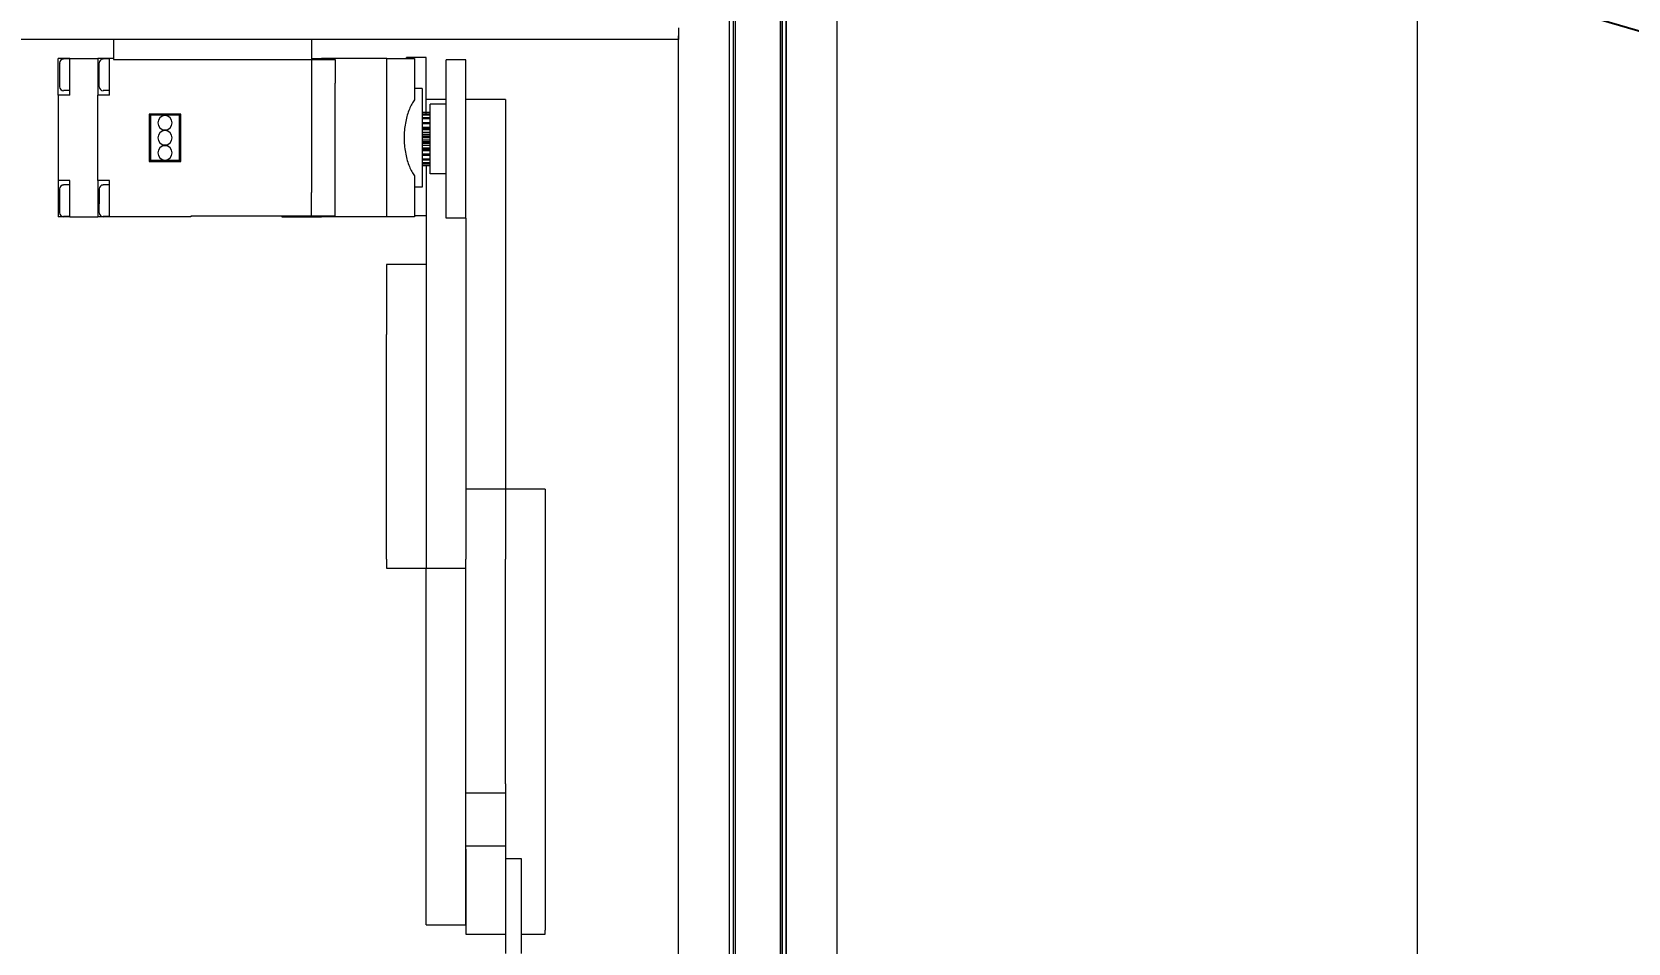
# Model space of a CAD drawing. Header units: millimetres. Extents: x 0 to 420, y 0 to 297.
# Drawn here: x 134.79 to 159.99, y 243.15 to 257.54 of the extents above; entities that cross this region are included whole.
import ezdxf

# ---------------------------------------------------------------- set-up
doc = ezdxf.new("R2010")
doc.units = ezdxf.units.MM
doc.layers.add('1', color=7, linetype='Continuous', true_color=0xffffff)
doc.layers.add('171', color=7, linetype='Continuous', true_color=0xffffff)
doc.styles.add('blockfont_v2', font='simplex.shx')
doc.dimstyles.get("Standard").update_dxf_attribs({"dimtxt": 0.18, "dimasz": 0.18, "dimexe": 0.18, "dimexo": 0.0625, "dimgap": 0.09, "dimtad": 0, "dimtih": 1, "dimtoh": 1, "dimdec": 4, "dimzin": 0, "dimdsep": 46, "dimtxsty": 'Standard', "dimcen": 0.09, "dimadec": 0, "dimazin": 0, "dimtfac": 1, "dimtdec": 4, "dimtofl": 0, "dimtmove": 0, "dimatfit": 3, "dimfxl": 1, "dimtolj": 1, "dimtzin": 0, "dimarcsym": 0})

# ---------------------------------------------------------------- blocks, each defined once
blk = doc.blocks.new('_U1')
at = {"layer": '171', "color": 124, "lineweight": 13, "transparency": 16777216}
for p, q in [((145.5, 275.578), (158.666, 275.578)), ((145, 152.422), (158.666, 152.422))]:
    blk.add_line(p, q, dxfattribs=at)
at = {"layer": '171', "color": 156, "lineweight": 13, "transparency": 16777216}
blk.add_line((156.666, 152.422), (156.666, 275.578), dxfattribs=at)
at = {"layer": '171', "color": 156, "lineweight": 18, "transparency": 16777216}
for points in [[(156.666, 275.578), (157.283, 272.078), (156.049, 272.078)], [(156.666, 152.422), (156.049, 155.922), (157.283, 155.922)]]:
    blk.add_solid(points, dxfattribs=at)
at = {"layer": '171', "color": 5, "linetype": 'Continuous', "lineweight": 13, "transparency": 16777216, "insert": (156.932, 208.875), "char_height": 3.5, "attachment_point": 7, "rotation": 90, "line_spacing_factor": 0.63253, "style": 'blockfont_v2'}
blk.add_mtext('\\W0.7539;985.2', dxfattribs=at)

msp = doc.modelspace()

# ---------------------------------------------------------------- linework, layer by layer
at = {"layer": '1', "color": 155, "linetype": 'Continuous', "lineweight": 13}
for p, q in [((145.8, 259.922), (145.8, 152.422)), ((145.8, 259.922), (145.8, 152.422)), ((145.862, 259.922), (145.862, 152.422)), ((146.637, 152.422), (146.637, 259.922)), ((146.7, 152.422), (146.7, 259.922)), ((147.5, 259.922), (147.5, 152.422)), ((145, 257.422), (82.5, 257.422)), ((145, 211.228), (145, 257.48)), ((139.582, 257.109), (139.207, 257.109)), ((139.207, 254.634), (139.582, 254.634)), ((142.269, 244.489), (142.519, 244.489))]:
    msp.add_line(p, q, dxfattribs=at)
at = {"layer": '1', "color": 155, "linetype": 'Continuous', "lineweight": 18}
for p, q in [((145.8, 259.922), (145.8, 152.422)), ((145.862, 259.922), (145.862, 152.422)), ((145.895, 259.922), (145.895, 152.422)), ((146.605, 259.922), (146.605, 152.422)), ((146.637, 259.922), (146.637, 152.422)), ((146.7, 259.922), (146.7, 152.422)), ((147.5, 259.922), (147.5, 152.422)), ((145, 257.609), (145, 257.422)), ((145, 257.422), (82.5, 257.422)), ((136.082, 257.422), (136.082, 257.109)), ((139.207, 257.422), (139.207, 257.109)), ((145, 211.287), (145, 257.421)), ((135.394, 257.122), (135.207, 257.122)), ((135.207, 256.544), (135.207, 257.122)), ((135.232, 257.054), (135.232, 257.051)), ((135.232, 256.92), (135.232, 257.048)), ((135.394, 257.117), (135.294, 257.117)), ((135.394, 256.544), (135.394, 257.122)), ((135.394, 257.122), (135.832, 257.122)), ((136.019, 257.122), (135.832, 257.122)), ((135.832, 257.122), (135.832, 256.544)), ((135.857, 257.048), (135.857, 257.054)), ((135.857, 256.917), (135.857, 257.048)), ((136.019, 257.117), (135.919, 257.117)), ((136.082, 257.122), (136.019, 257.122)), ((136.019, 256.544), (136.019, 257.122)), ((136.082, 257.109), (139.207, 257.109)), ((139.207, 257.122), (139.363, 257.122)), ((139.207, 257.109), (139.207, 256.734)), ((139.207, 257.109), (139.582, 257.109)), ((140.399, 257.122), (139.363, 257.122)), ((139.363, 257.109), (139.363, 257.122)), ((139.582, 257.109), (139.582, 256.734)), ((140.399, 257.122), (140.832, 257.122)), ((140.399, 254.622), (140.399, 257.122)), ((141.019, 257.141), (140.707, 257.141)), ((140.707, 257.122), (140.707, 257.141)), ((140.832, 257.122), (140.832, 256.472)), ((141.019, 256.257), (141.019, 257.141)), ((141.644, 257.102), (141.332, 257.102)), ((141.332, 254.602), (141.332, 257.102)), ((141.644, 254.602), (141.644, 257.102)), ((135.232, 256.679), (135.232, 256.917)), ((135.857, 256.817), (135.857, 256.917)), ((135.857, 256.686), (135.857, 256.817)), ((135.394, 256.544), (135.207, 256.544)), ((135.207, 256.544), (135.207, 255.199)), ((135.394, 256.617), (135.294, 256.617)), ((135.832, 255.199), (135.832, 256.544)), ((136.019, 256.544), (135.832, 256.544)), ((135.857, 256.679), (135.857, 256.686)), ((136.019, 256.617), (135.919, 256.617)), ((139.207, 256.734), (139.207, 255.009)), ((139.582, 255.009), (139.582, 256.734)), ((140.957, 256.653), (140.832, 256.653)), ((140.957, 256.653), (140.957, 255.091)), ((141.082, 256.274), (140.957, 256.274)), ((141.082, 256.269), (140.957, 256.269)), ((141.332, 256.477), (141.019, 256.477)), ((141.082, 255.302), (141.082, 256.402)), ((141.332, 256.402), (141.082, 256.402)), ((142.269, 256.477), (141.644, 256.477)), ((142.269, 256.477), (142.269, 255.288)), ((136.644, 256.247), (136.644, 255.497)), ((137.144, 256.247), (136.644, 256.247)), ((136.664, 256.227), (136.644, 256.247)), ((137.125, 256.227), (136.664, 256.227)), ((136.664, 256.227), (136.664, 255.517)), ((137.125, 256.227), (137.144, 256.247)), ((137.125, 255.517), (137.125, 256.227)), ((137.144, 255.497), (137.144, 256.247)), ((141.082, 256.264), (140.957, 256.264)), ((141.082, 256.239), (140.957, 256.239)), ((141.082, 256.229), (140.957, 256.229)), ((141.082, 256.185), (140.957, 256.185)), ((141.082, 256.17), (140.957, 256.17)), ((141.082, 256.11), (140.957, 256.11)), ((141.082, 256.091), (140.957, 256.091)), ((141.082, 256.037), (140.957, 256.037)), ((141.082, 256.019), (140.957, 256.019)), ((141.082, 256.019), (140.957, 256.019)), ((141.082, 255.997), (140.957, 255.997)), ((141.082, 255.957), (140.957, 255.957)), ((141.082, 255.925), (140.957, 255.925)), ((141.082, 255.917), (140.957, 255.917)), ((141.082, 255.894), (140.957, 255.894)), ((141.082, 255.87), (140.957, 255.87)), ((141.082, 255.835), (140.957, 255.835)), ((141.082, 255.811), (140.957, 255.811)), ((141.082, 255.788), (140.957, 255.788)), ((141.082, 255.78), (140.957, 255.78)), ((136.664, 255.517), (136.644, 255.497)), ((136.664, 255.517), (137.125, 255.517)), ((137.125, 255.517), (137.144, 255.497)), ((141.082, 255.748), (140.957, 255.748)), ((141.082, 255.708), (140.957, 255.708)), ((141.082, 255.686), (140.957, 255.686)), ((141.082, 255.686), (140.957, 255.686)), ((141.082, 255.668), (140.957, 255.668)), ((141.082, 255.614), (140.957, 255.614)), ((141.082, 255.595), (140.957, 255.595)), ((141.082, 255.535), (140.957, 255.535)), ((141.082, 255.52), (140.957, 255.52)), ((136.644, 255.497), (137.144, 255.497)), ((140.832, 255.272), (140.832, 254.622)), ((141.082, 255.476), (140.957, 255.476)), ((141.082, 255.466), (140.957, 255.466)), ((141.082, 255.44), (140.957, 255.44)), ((141.082, 255.436), (140.957, 255.436)), ((141.082, 255.431), (140.957, 255.431)), ((141.019, 255.431), (141.019, 250.267)), ((141.332, 255.302), (141.082, 255.302)), ((142.269, 255.288), (142.269, 250.324)), ((135.207, 255.199), (135.207, 254.622)), ((135.394, 255.199), (135.207, 255.199)), ((135.232, 255.058), (135.232, 255.064)), ((135.232, 254.927), (135.232, 255.058)), ((135.394, 255.127), (135.294, 255.127)), ((135.394, 254.622), (135.394, 255.199)), ((135.832, 255.199), (135.832, 254.622)), ((136.019, 255.199), (135.832, 255.199)), ((135.857, 255.064), (135.857, 254.827)), ((136.019, 255.127), (135.919, 255.127)), ((136.019, 254.622), (136.019, 255.199)), ((139.207, 254.634), (139.207, 255.009)), ((139.582, 254.634), (139.582, 255.009)), ((140.957, 255.091), (140.832, 255.091)), ((135.232, 254.827), (135.232, 254.927)), ((135.232, 254.696), (135.232, 254.827)), ((135.857, 254.696), (135.857, 254.823)), ((135.394, 254.622), (135.207, 254.622)), ((135.232, 254.689), (135.232, 254.696)), ((135.394, 254.627), (135.294, 254.627)), ((135.394, 254.622), (135.832, 254.622)), ((136.019, 254.622), (135.832, 254.622)), ((135.857, 254.689), (135.857, 254.693)), ((136.019, 254.627), (135.919, 254.627)), ((137.301, 254.622), (136.019, 254.622)), ((139.207, 254.634), (137.301, 254.634)), ((137.301, 254.634), (137.301, 254.622)), ((138.738, 254.634), (138.738, 254.622)), ((138.738, 254.622), (139.363, 254.622)), ((139.582, 254.634), (139.207, 254.634)), ((139.363, 254.634), (139.363, 254.622)), ((140.399, 254.622), (139.363, 254.622)), ((140.832, 254.622), (140.399, 254.622)), ((141.019, 254.641), (140.832, 254.641)), ((141.644, 254.602), (141.332, 254.602)), ((141.644, 254.602), (141.644, 252.51)), ((141.019, 253.87), (140.394, 253.87)), ((140.394, 253.87), (140.394, 252.763)), ((140.394, 249.217), (140.394, 252.763)), ((141.644, 252.51), (141.644, 250.267)), ((141.019, 250.267), (141.019, 249.074)), ((142.269, 250.324), (141.644, 250.324)), ((141.644, 250.267), (141.644, 249.217)), ((141.644, 250.267), (141.644, 249.217)), ((142.894, 250.324), (142.269, 250.324)), ((142.269, 250.324), (142.269, 249.217)), ((142.269, 250.324), (142.269, 249.217)), ((142.894, 250.324), (142.894, 249.134)), ((140.394, 249.217), (140.394, 249.074)), ((141.644, 246.306), (141.644, 249.217)), ((142.269, 245.669), (142.269, 249.217)), ((140.394, 249.074), (141.019, 249.074)), ((141.019, 249.074), (141.644, 249.074)), ((141.019, 244.635), (141.019, 249.074)), ((142.894, 249.134), (142.894, 243.356)), ((141.644, 244.635), (141.644, 246.306)), ((141.644, 245.526), (142.269, 245.526)), ((142.269, 245.669), (142.269, 245.526)), ((142.269, 245.526), (142.269, 244.692)), ((141.644, 244.692), (142.269, 244.692)), ((142.269, 244.692), (142.269, 243.442)), ((141.019, 243.442), (141.019, 244.635)), ((141.644, 244.635), (141.644, 243.442)), ((141.644, 243.442), (141.644, 244.635)), ((142.269, 244.489), (142.519, 244.489)), ((142.519, 244.489), (142.519, 244.239)), ((142.519, 244.239), (142.519, 242.989)), ((141.019, 243.442), (141.644, 243.442)), ((141.644, 243.442), (141.644, 243.296)), ((142.269, 243.442), (142.269, 243.393)), ((141.644, 243.296), (142.269, 243.296)), ((142.269, 243.393), (142.269, 242.989)), ((142.519, 243.295), (142.894, 243.295)), ((142.894, 243.295), (142.894, 243.356))]:
    msp.add_line(p, q, dxfattribs=at)
for points in [[(135.232, 257.051), (135.232, 257.051), (135.232, 257.051), (135.232, 257.051), (135.232, 257.051), (135.232, 257.051), (135.232, 257.051), (135.232, 257.051), (135.232, 257.051), (135.232, 257.051), (135.232, 257.051), (135.232, 257.051), (135.232, 257.051), (135.232, 257.051), (135.232, 257.051), (135.232, 257.051), (135.232, 257.051), (135.232, 257.051), (135.232, 257.051), (135.232, 257.051), (135.232, 257.051), (135.232, 257.051), (135.232, 257.051), (135.232, 257.051), (135.232, 257.051), (135.232, 257.051), (135.232, 257.051), (135.232, 257.051), (135.232, 257.051), (135.232, 257.051), (135.232, 257.051), (135.232, 257.051), (135.232, 257.051), (135.232, 257.051), (135.232, 257.051), (135.232, 257.051), (135.232, 257.051), (135.232, 257.051), (135.232, 257.051), (135.232, 257.051), (135.232, 257.051), (135.232, 257.051), (135.232, 257.051), (135.232, 257.051), (135.232, 257.051), (135.232, 257.051), (135.232, 257.051), (135.232, 257.051), (135.232, 257.051), (135.232, 257.051), (135.232, 257.051)], [(135.232, 257.048), (135.232, 257.048), (135.232, 257.048), (135.232, 257.048), (135.232, 257.048), (135.232, 257.048), (135.232, 257.048), (135.232, 257.048), (135.232, 257.048), (135.232, 257.048), (135.232, 257.048), (135.232, 257.048), (135.232, 257.048), (135.232, 257.048), (135.232, 257.049), (135.232, 257.049), (135.232, 257.049), (135.232, 257.049), (135.232, 257.049), (135.232, 257.049), (135.232, 257.049), (135.232, 257.049), (135.232, 257.049), (135.232, 257.049), (135.232, 257.049), (135.232, 257.049), (135.232, 257.049), (135.232, 257.049), (135.232, 257.05), (135.232, 257.05), (135.232, 257.05), (135.232, 257.05), (135.232, 257.05), (135.232, 257.05), (135.232, 257.05), (135.232, 257.05), (135.232, 257.05), (135.232, 257.05), (135.232, 257.05), (135.232, 257.05), (135.232, 257.05), (135.232, 257.05), (135.232, 257.05), (135.232, 257.051), (135.232, 257.051), (135.232, 257.051), (135.232, 257.051), (135.232, 257.051), (135.232, 257.051), (135.232, 257.051), (135.232, 257.051)], [(135.232, 256.917), (135.232, 256.917), (135.232, 256.917), (135.232, 256.917), (135.232, 256.917), (135.232, 256.917), (135.232, 256.917), (135.232, 256.917), (135.232, 256.917), (135.232, 256.918), (135.232, 256.918), (135.232, 256.918), (135.232, 256.918), (135.232, 256.918), (135.232, 256.918), (135.232, 256.918), (135.232, 256.918), (135.232, 256.918), (135.232, 256.918), (135.232, 256.918), (135.232, 256.918), (135.232, 256.918), (135.232, 256.918), (135.232, 256.918), (135.232, 256.919), (135.232, 256.919), (135.232, 256.919), (135.232, 256.919), (135.232, 256.919), (135.232, 256.919), (135.232, 256.919), (135.232, 256.919), (135.232, 256.919), (135.232, 256.919), (135.232, 256.919), (135.232, 256.919), (135.232, 256.919), (135.232, 256.919), (135.232, 256.92), (135.232, 256.92), (135.232, 256.92), (135.232, 256.92), (135.232, 256.92), (135.232, 256.92), (135.232, 256.92), (135.232, 256.92), (135.232, 256.92), (135.232, 256.92), (135.232, 256.92), (135.232, 256.92), (135.232, 256.92)], [(140.832, 256.472), (140.821, 256.456), (140.811, 256.44), (140.801, 256.422), (140.791, 256.404), (140.781, 256.385), (140.771, 256.366), (140.762, 256.345), (140.753, 256.324), (140.744, 256.302), (140.736, 256.279), (140.728, 256.255), (140.72, 256.231), (140.713, 256.206), (140.706, 256.181), (140.7, 256.155), (140.695, 256.128), (140.689, 256.101), (140.685, 256.073), (140.681, 256.045), (140.677, 256.017), (140.675, 255.988), (140.672, 255.959), (140.671, 255.93), (140.67, 255.901), (140.67, 255.872), (140.67, 255.843), (140.671, 255.813), (140.672, 255.784), (140.675, 255.755), (140.677, 255.727), (140.681, 255.698), (140.685, 255.67), (140.689, 255.643), (140.695, 255.616), (140.7, 255.589), (140.706, 255.563), (140.713, 255.537), (140.72, 255.513), (140.728, 255.488), (140.736, 255.465), (140.744, 255.442), (140.753, 255.42), (140.762, 255.399), (140.771, 255.378), (140.781, 255.358), (140.791, 255.339), (140.801, 255.321), (140.811, 255.304), (140.821, 255.287), (140.832, 255.272)], [(135.857, 254.823), (135.857, 254.823), (135.857, 254.824), (135.857, 254.824), (135.857, 254.824), (135.857, 254.824), (135.857, 254.824), (135.857, 254.824), (135.857, 254.824), (135.857, 254.824), (135.857, 254.824), (135.857, 254.824), (135.857, 254.824), (135.857, 254.824), (135.857, 254.824), (135.857, 254.824), (135.857, 254.825), (135.857, 254.825), (135.857, 254.825), (135.857, 254.825), (135.857, 254.825), (135.857, 254.825), (135.857, 254.825), (135.857, 254.825), (135.857, 254.825), (135.857, 254.825), (135.857, 254.825), (135.857, 254.825), (135.857, 254.825), (135.857, 254.825), (135.857, 254.825), (135.857, 254.826), (135.857, 254.826), (135.857, 254.826), (135.857, 254.826), (135.857, 254.826), (135.857, 254.826), (135.857, 254.826), (135.857, 254.826), (135.857, 254.826), (135.857, 254.826), (135.857, 254.826), (135.857, 254.826), (135.857, 254.826), (135.857, 254.826), (135.857, 254.827), (135.857, 254.827), (135.857, 254.827), (135.857, 254.827), (135.857, 254.827), (135.857, 254.827)], [(135.857, 254.693), (135.857, 254.693), (135.857, 254.693), (135.857, 254.693), (135.857, 254.693), (135.857, 254.693), (135.857, 254.693), (135.857, 254.693), (135.857, 254.693), (135.857, 254.693), (135.857, 254.693), (135.857, 254.693), (135.857, 254.694), (135.857, 254.694), (135.857, 254.694), (135.857, 254.694), (135.857, 254.694), (135.857, 254.694), (135.857, 254.694), (135.857, 254.694), (135.857, 254.694), (135.857, 254.694), (135.857, 254.694), (135.857, 254.694), (135.857, 254.694), (135.857, 254.694), (135.857, 254.695), (135.857, 254.695), (135.857, 254.695), (135.857, 254.695), (135.857, 254.695), (135.857, 254.695), (135.857, 254.695), (135.857, 254.695), (135.857, 254.695), (135.857, 254.695), (135.857, 254.695), (135.857, 254.695), (135.857, 254.695), (135.857, 254.695), (135.857, 254.695), (135.857, 254.696), (135.857, 254.696), (135.857, 254.696), (135.857, 254.696), (135.857, 254.696), (135.857, 254.696), (135.857, 254.696), (135.857, 254.696), (135.857, 254.696), (135.857, 254.696)], [(135.857, 254.693), (135.857, 254.693), (135.857, 254.693), (135.857, 254.693), (135.857, 254.693), (135.857, 254.693), (135.857, 254.693), (135.857, 254.693), (135.857, 254.693), (135.857, 254.693), (135.857, 254.693), (135.857, 254.693), (135.857, 254.693), (135.857, 254.693), (135.857, 254.693), (135.857, 254.693), (135.857, 254.693), (135.857, 254.693), (135.857, 254.693), (135.857, 254.693), (135.857, 254.693), (135.857, 254.693), (135.857, 254.693), (135.857, 254.693), (135.857, 254.693), (135.857, 254.693), (135.857, 254.693), (135.857, 254.693), (135.857, 254.693), (135.857, 254.693), (135.857, 254.693), (135.857, 254.693), (135.857, 254.693), (135.857, 254.693), (135.857, 254.693), (135.857, 254.693), (135.857, 254.693), (135.857, 254.693), (135.857, 254.693), (135.857, 254.693), (135.857, 254.693), (135.857, 254.693), (135.857, 254.693), (135.857, 254.693), (135.857, 254.693), (135.857, 254.693), (135.857, 254.693), (135.857, 254.693), (135.857, 254.693), (135.857, 254.693), (135.857, 254.693)]]:
    msp.add_lwpolyline(points, dxfattribs=at)
for centre, radius, start, end in [((135.294, 257.054), 0.0625, 90, 180), ((135.919, 257.054), 0.0625, 90, 180), ((135.294, 256.679), 0.0625, 180, 270), ((135.919, 256.679), 0.0625, 180, 270), ((136.894, 256.109), 0.113, 90, 270), ((136.894, 256.109), 0.113, 270, 90), ((136.894, 255.872), 0.113, 90, 270), ((136.894, 255.872), 0.113, 270, 90), ((136.894, 255.634), 0.113, 90, 270), ((136.894, 255.634), 0.113, 270, 90), ((135.294, 255.064), 0.0625, 90, 180), ((135.919, 255.064), 0.0625, 90, 180), ((135.294, 254.689), 0.0625, 180, 270), ((135.919, 254.689), 0.0625, 180, 270)]:
    msp.add_arc(centre, radius, start, end, dxfattribs=at)

# ---------------------------------------------------------------- dimensions: what is measured, and where the dimension line sits
at = {"layer": '171', "color": 5, "linetype": 'Continuous', "lineweight": 13}
dim = msp.add_linear_dim(base=(156.666, 152.422), p1=(145.206, 275.578), p2=(145, 152.422), angle=90, dimstyle='Standard', override={"dimtxt": 3.5, "dimasz": 3.5, "dimexe": 2, "dimexo": 0, "dimgap": 1.05, "dimtad": 1, "dimtih": 1, "dimtoh": 0, "dimdec": 1, "dimlfac": 8, "dimzin": 8, "dimdsep": 46, "dimlunit": 2, "dimtxsty": 'blockfont_v2', "dimsah": 1, "dimse1": 0, "dimse2": 0, "dimsd1": 0, "dimsd2": 0, "dimclrd": 156, "dimclre": 124, "dimclrt": 5, "dimtol": 0, "dimtm": -0.1, "dimtfac": 0.571429, "dimtdec": 3, "dimtofl": 1, "dimtmove": 0, "dimtzin": 8, "dimlwd": 13, "dimlwe": 13}, dxfattribs=at)
dim.commit()
dim.dimension.update_dxf_attribs({"geometry": '_U1', "text_midpoint": (156.666, 214), "dimtype": 160, "text_rotation": 90})

# ---------------------------------------------------------------- leaders
at = {"layer": '171', "color": 156, "linetype": 'Continuous', "lineweight": 13}
msp.add_leader([(145, 261.993), (199.116, 246.18)], dimstyle='Standard', override={"dimasz": 0.3}, dxfattribs=at)

doc.saveas('drawing.dxf')
